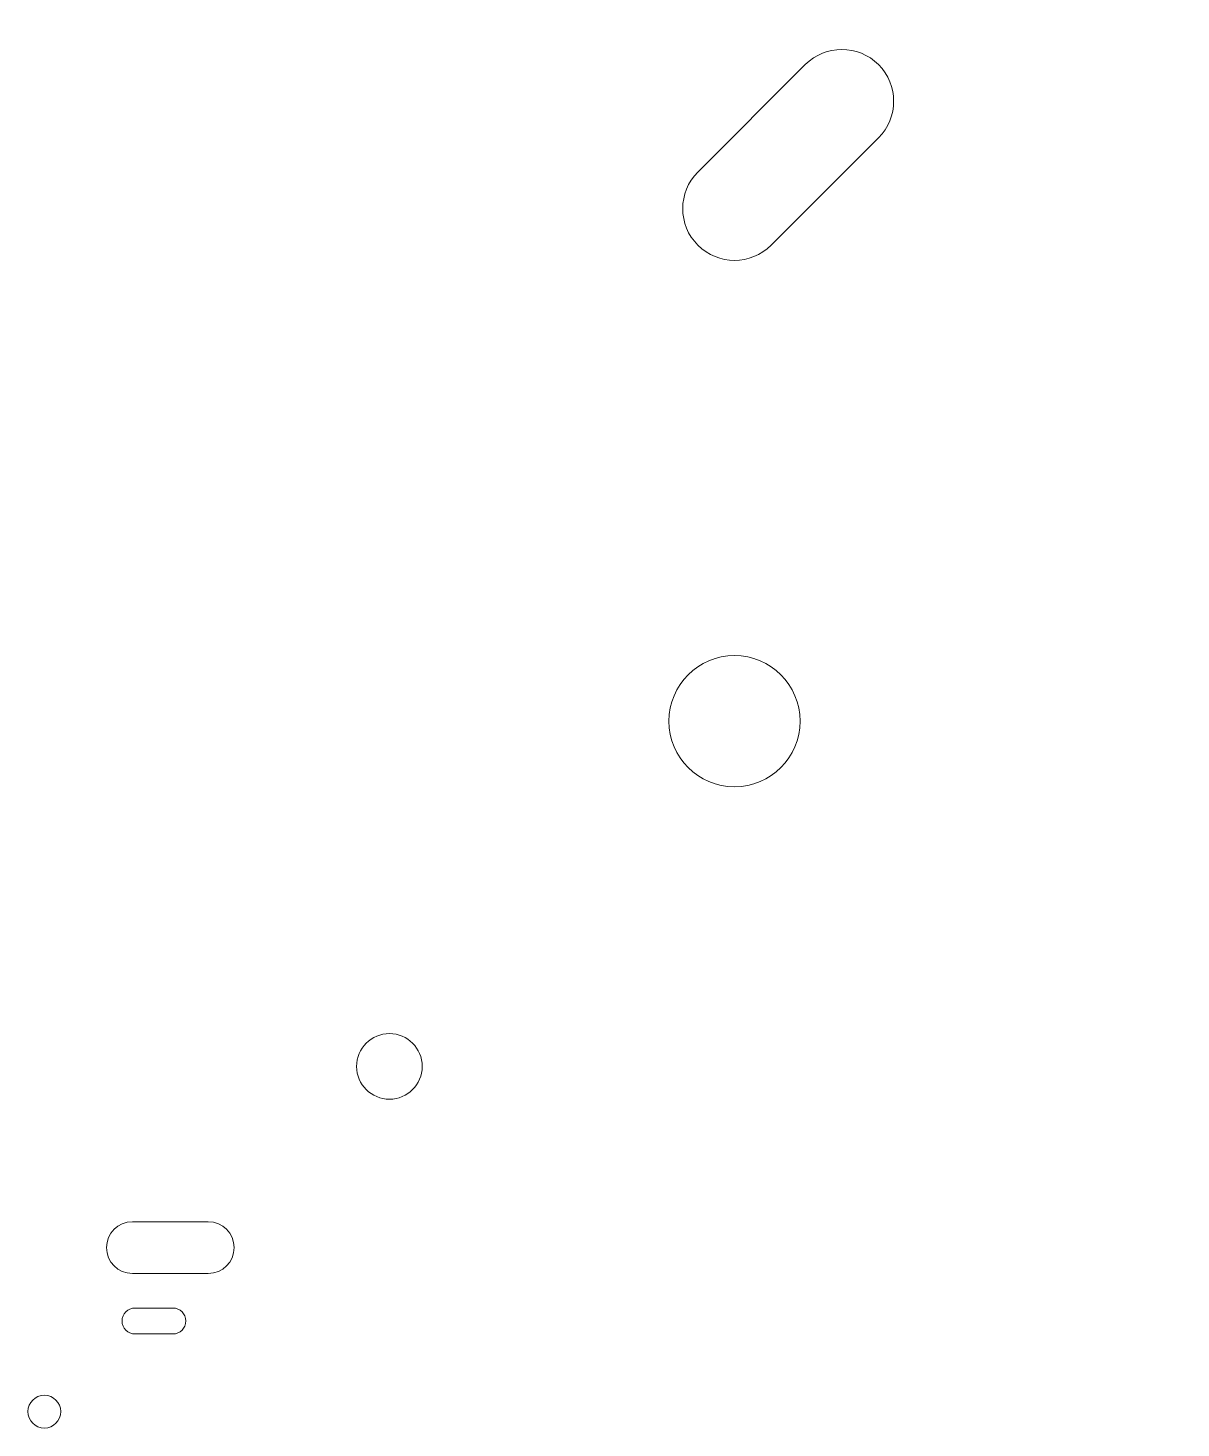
# Model space of a CAD drawing. Header units: millimetres. Extents: x -0.5 to 32.9, y -0.5 to 40.1.
import ezdxf

# ---------------------------------------------------------------- set-up
doc = ezdxf.new("R2010")
doc.units = ezdxf.units.MM
doc.layers.get('0').update_dxf_attribs({"linetype": 'CONTINUOUS', "lineweight": 0})

# ---------------------------------------------------------------- blocks, each defined once
blk = doc.blocks.new('BNC')
for p, q in [((7.45, 6), (5.25, 6)), ((4.5, 5.25), (4.5, 5.25)), ((8.2, 5.25), (8.2, 5.25)), ((5.25, 4.5), (7.45, 4.5))]:
    blk.add_line(p, q)
blk.add_circle((0, 0), 0.95)
for centre, start, end in [((5.25, 5.25), 90, 270), ((7.45, 5.25), 270, 90)]:
    blk.add_arc(centre, 0.75, start, end)

msp = doc.modelspace()

# ---------------------------------------------------------------- block references
at = {"xscale": 2, "yscale": 2, "rotation": 45}
msp.add_blockref('BNC', (20, 20), dxfattribs=at)
at = {"rotation": 180}
msp.add_blockref('BNC', (10, 10), dxfattribs=at)
at = {"xscale": 0.5, "yscale": 0.5}
msp.add_blockref('BNC', (0, 0), dxfattribs=at)

doc.saveas('drawing.dxf')
